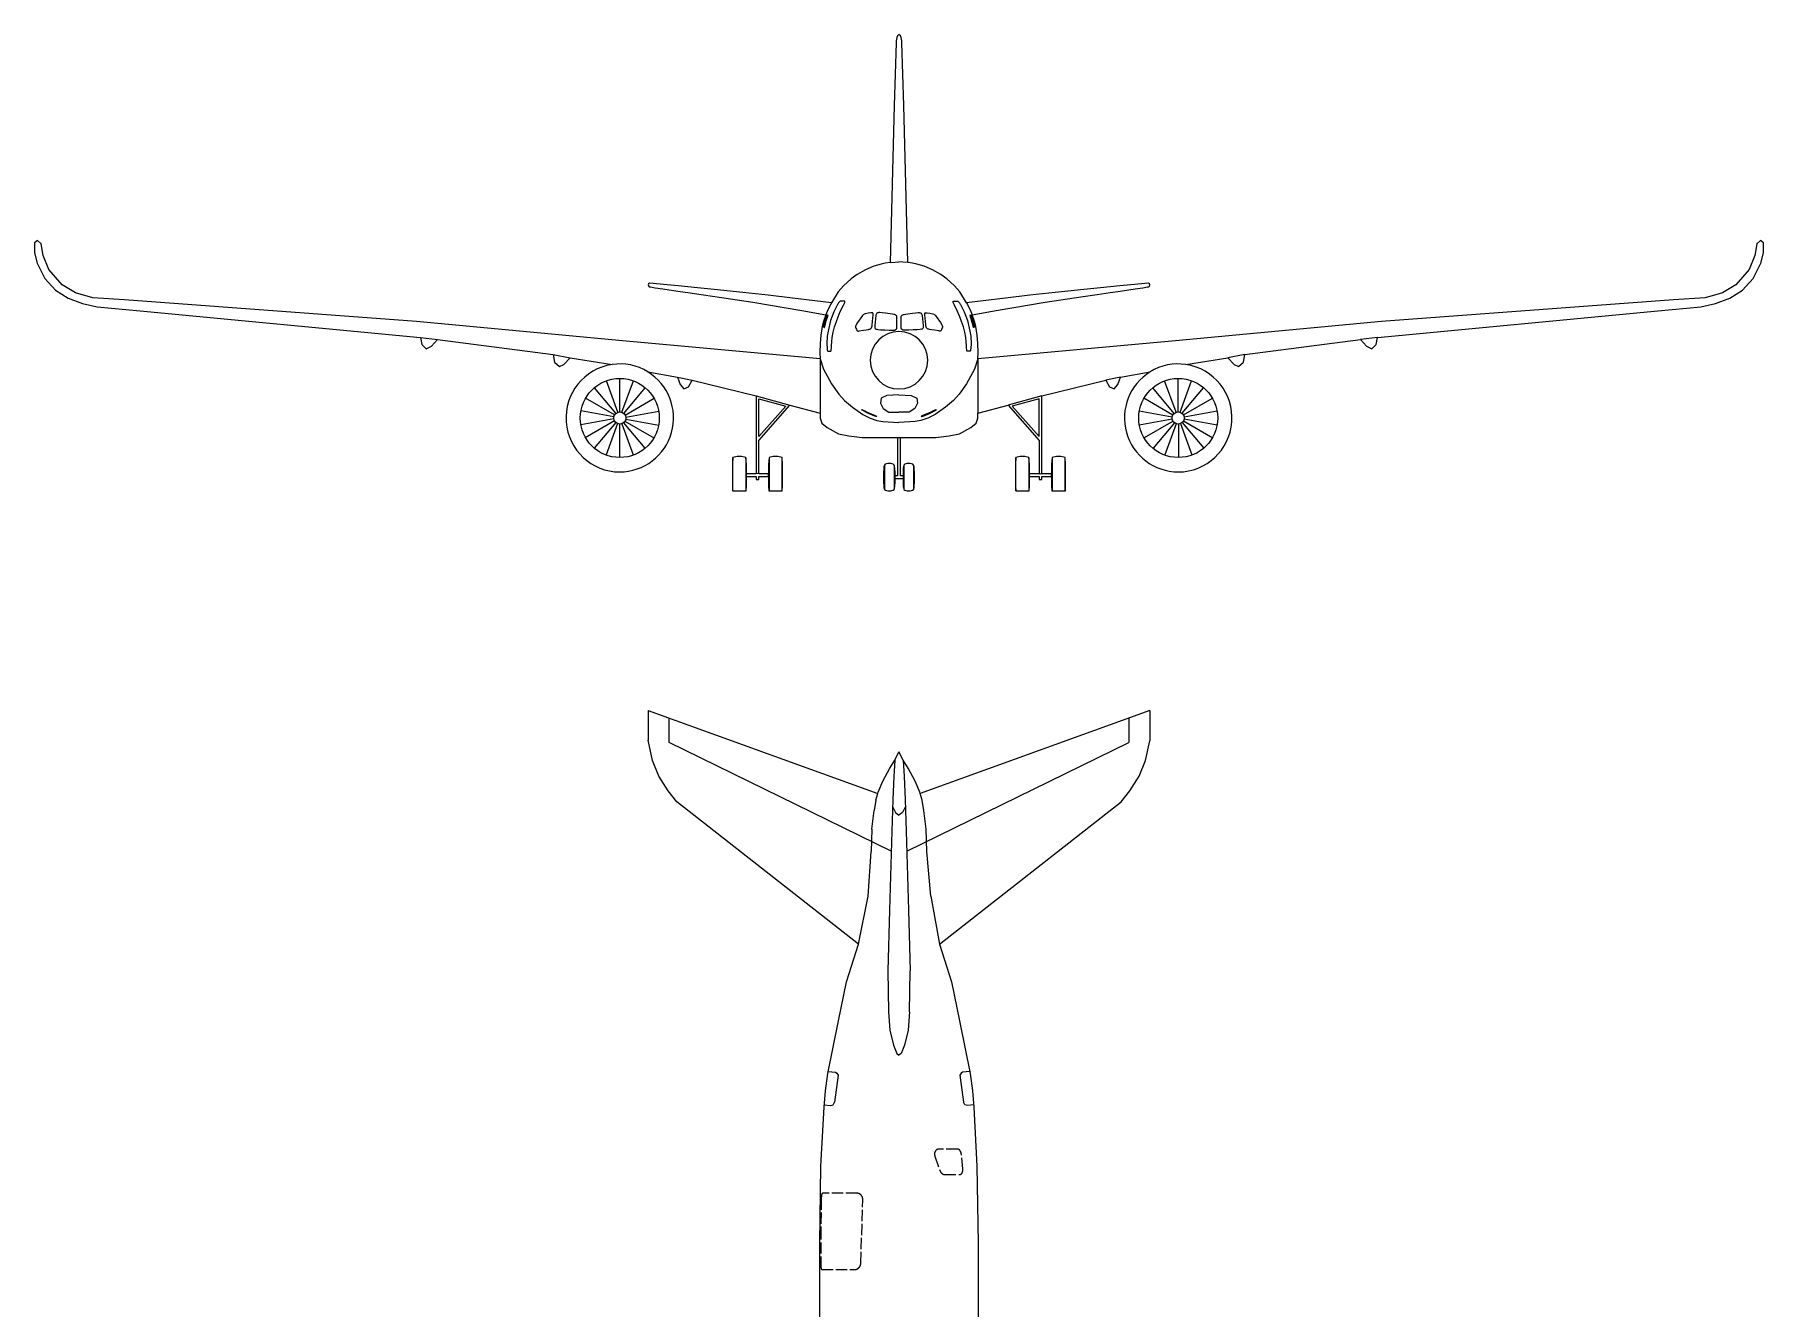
# Model space of a CAD drawing. Header units: millimetres. Extents: x 0 to 164410, y 0 to 99872.
# Drawn here: x 99660 to 164410, y 51309 to 99000 of the extents above; entities that cross this region are included whole.
import ezdxf

# ---------------------------------------------------------------- set-up
doc = ezdxf.new("R2010")
doc.units = ezdxf.units.MM
doc.linetypes.add('DASHED', pattern=[15, 12, -3])
for name, color, linetype in [('1_TopView', 1, 'Continuous'), ('2_PassDoors', 1, 'Continuous'), ('5_OutlineRear', 1, 'Continuous'), ('6_OutlineTail', 1, 'Continuous'), ('9_FrontView', 1, 'Continuous')]:
    doc.layers.add(name, color=color, linetype=linetype)

msp = doc.modelspace()

# ---------------------------------------------------------------- linework, layer by layer
at = {"layer": '1_TopView', "color": 0, "linetype": 'Continuous'}
for p, q in [((123428, 72499), (123428, 73409)), ((140642, 73409), (140642, 72499)), ((131742, 68423), (123428, 72499)), ((132329, 68423), (140642, 72499)), ((131883, 71841), (131843, 71218)), ((132187, 71841), (132228, 71218)), ((131173, 70337), (131247, 70586)), ((131843, 71218), (131810, 70365)), ((132228, 71218), (132261, 70365)), ((132897, 70337), (132823, 70586)), ((131017, 69257), (131107, 69951)), ((131173, 70337), (131107, 69951)), ((131810, 70365), (131751, 68761)), ((131799, 70081), (131900, 69873)), ((132271, 70081), (132170, 69873)), ((132261, 70365), (132320, 68761)), ((132963, 69951), (132897, 70337)), ((133054, 69257), (132963, 69951)), ((131900, 69873), (132035, 69782)), ((132170, 69873), (132035, 69782)), ((131017, 69257), (130992, 68415)), ((131751, 68761), (131682, 66222)), ((132320, 68761), (132389, 66222)), ((133079, 68415), (133054, 69257)), ((130883, 66749), (130992, 68415)), ((133227, 66749), (133079, 68415)), ((130517, 64946), (130883, 66749)), ((133227, 66749), (133554, 64946)), ((131682, 66222), (131621, 63950)), ((132389, 66222), (132450, 63950)), ((131621, 63950), (131643, 62418)), ((132427, 62418), (132450, 63950)), ((131643, 62418), (131688, 61726)), ((132427, 62418), (132383, 61726)), ((131688, 61726), (131825, 61166)), ((132383, 61726), (132246, 61166)), ((131825, 61166), (131950, 60851)), ((132246, 61166), (132121, 60851)), ((131950, 60851), (132035, 60789)), ((132121, 60851), (132035, 60789))]:
    msp.add_line(p, q, dxfattribs=at)
at = {"layer": '1_TopView', "color": 0, "linetype": 'DASHED', "ltscale": 35}
msp.add_lwpolyline([(134225, 57274), (133530, 57271, 0.260799), (133393, 57193, 0.240871), (133381, 57006), (133567, 56475, 0.152098), (133640, 56364, 0.17062), (133748, 56323), (134321, 56326, 0.292401), (134403, 56385, 0.131498), (134426, 56529), (134371, 57085, 0.128693), (134322, 57217, 0.241894)], format="xyb", close=True, dxfattribs=at)
msp.add_lwpolyline([(129173, 55621, 0.215416), (129160, 55614, 0.109314), (129132, 55530), (129128, 55495), (129125, 55460), (129123, 55422), (129107, 54305), (129102, 52961, 0.053842), (129117, 52813, 0.112033), (129132, 52776, 0.230126), (129146, 52767), (130407, 52768, 0.368148), (130605, 53002), (130681, 55372, 0.174053), (130630, 55536, 0.227858), (130470, 55619), (129173, 55621)], format="xyb", dxfattribs=at)
at = {"layer": '2_PassDoors', "color": 0, "linetype": 'Continuous'}
for p, q in [((129381, 60180), (129654, 60155)), ((129756, 60039), (129622, 59027)), ((129654, 60155), (129712, 60111)), ((129712, 60111), (129756, 60039)), ((134358, 60111), (134315, 60039)), ((134315, 60039), (134449, 59027)), ((134416, 60155), (134358, 60111)), ((134689, 60180), (134416, 60155)), ((129235, 58926), (129474, 58905)), ((129474, 58905), (129573, 58934)), ((129573, 58934), (129622, 59027)), ((134497, 58934), (134449, 59027)), ((134597, 58905), (134497, 58934)), ((134836, 58926), (134597, 58905))]:
    msp.add_line(p, q, dxfattribs=at)
at = {"layer": '5_OutlineRear', "color": 0, "linetype": 'Continuous'}
for p, q in [((130073, 63532), (130517, 64946)), ((133554, 64946), (133998, 63532)), ((129765, 62071), (130073, 63532)), ((133998, 63532), (134306, 62071)), ((129367, 60108), (129765, 62071)), ((134306, 62071), (134704, 60108)), ((129281, 59461), (129367, 60108)), ((134704, 60108), (134790, 59461)), ((129228, 58848), (129281, 59461)), ((134790, 59461), (134842, 58848)), ((129114, 56637), (129228, 58848)), ((134842, 58848), (134956, 56637)), ((129075, 53755), (129114, 56637)), ((134956, 56637), (134996, 53755)), ((129075, 43476), (129075, 53755)), ((134996, 53755), (134996, 43476))]:
    msp.add_line(p, q, dxfattribs=at)
at = {"layer": '6_OutlineTail', "color": 0, "linetype": 'Continuous'}
for p, q in [((122640, 73693), (122637, 72580)), ((122640, 73693), (131247, 70586)), ((141430, 73693), (132823, 70586)), ((141430, 73693), (141430, 72563)), ((122801, 71822), (122637, 72580)), ((141270, 71822), (141430, 72563)), ((131883, 71841), (132035, 72150)), ((132187, 71841), (132035, 72150)), ((123040, 71238), (122801, 71822)), ((123386, 70681), (123040, 71238)), ((131426, 71046), (131693, 71538)), ((131693, 71538), (131883, 71841)), ((132378, 71538), (132187, 71841)), ((132645, 71046), (132378, 71538)), ((140685, 70681), (141031, 71238)), ((141031, 71238), (141270, 71822)), ((123718, 70272), (123386, 70681)), ((131247, 70586), (131261, 70632)), ((131261, 70632), (131426, 71046)), ((132810, 70632), (132645, 71046)), ((132823, 70586), (132810, 70632)), ((140352, 70272), (140685, 70681)), ((130517, 64946), (123718, 70272)), ((133554, 64946), (140352, 70272))]:
    msp.add_line(p, q, dxfattribs=at)
at = {"layer": '9_FrontView', "color": 0, "linetype": 'Continuous'}
for p, q in [((131924, 98697), (131858, 96351)), ((132035, 99000), (131982, 98950)), ((132089, 98950), (132035, 99000)), ((132212, 96351), (132147, 98697)), ((131858, 96351), (131701, 90465)), ((132369, 90465), (132212, 96351)), ((99768, 91288), (99660, 91200)), ((99660, 91200), (99660, 90826)), ((99660, 90826), (99759, 90437)), ((99911, 91170), (99768, 91288)), ((99985, 90727), (99911, 91170)), ((100192, 90201), (99985, 90727)), ((164086, 90727), (163879, 90201)), ((164159, 91170), (164086, 90727)), ((164302, 91288), (164159, 91170)), ((164410, 91200), (164302, 91288)), ((164312, 90437), (164410, 90826)), ((164410, 90826), (164410, 91200)), ((99759, 90437), (100049, 89866)), ((100695, 89630), (100192, 90201)), ((130464, 90018), (130241, 89857)), ((130785, 90199), (130464, 90018)), ((131089, 90325), (130785, 90199)), ((131364, 90405), (131089, 90325)), ((131523, 90438), (131364, 90405)), ((131701, 90465), (131523, 90438)), ((131701, 90465), (131888, 90483)), ((131888, 90483), (132035, 90497)), ((132182, 90483), (132035, 90497)), ((132369, 90465), (132182, 90483)), ((132547, 90438), (132369, 90465)), ((132707, 90405), (132547, 90438)), ((132981, 90325), (132707, 90405)), ((133286, 90199), (132981, 90325)), ((133607, 90018), (133286, 90199)), ((133830, 89857), (133607, 90018)), ((163879, 90201), (163376, 89630)), ((164022, 89866), (164312, 90437)), ((100049, 89866), (100443, 89426)), ((100443, 89426), (100919, 89127)), ((101194, 89335), (100695, 89630)), ((122677, 89562), (122728, 89551)), ((122832, 89680), (122685, 89689)), ((122728, 89551), (122903, 89521)), ((123212, 89645), (122832, 89680)), ((122903, 89521), (123188, 89477)), ((123188, 89477), (123426, 89443)), ((123762, 89590), (123212, 89645)), ((123426, 89443), (123834, 89384)), ((124491, 89516), (123762, 89590)), ((123834, 89384), (124126, 89343)), ((125114, 89452), (124491, 89516)), ((126192, 89340), (125114, 89452)), ((129760, 89369), (129503, 88963)), ((129951, 89591), (129760, 89369)), ((130241, 89857), (129951, 89591)), ((134120, 89591), (133830, 89857)), ((134311, 89369), (134120, 89591)), ((134567, 88963), (134311, 89369)), ((138956, 89452), (137879, 89340)), ((139580, 89516), (138956, 89452)), ((140309, 89590), (139580, 89516)), ((139945, 89343), (140237, 89384)), ((140237, 89384), (140644, 89443)), ((140858, 89645), (140309, 89590)), ((140644, 89443), (140883, 89477)), ((141239, 89680), (140858, 89645)), ((140883, 89477), (141168, 89521)), ((141168, 89521), (141342, 89551)), ((141375, 89688), (141239, 89680)), ((141342, 89551), (141382, 89559)), ((163376, 89630), (162876, 89335)), ((163152, 89127), (163628, 89426)), ((163628, 89426), (164022, 89866)), ((100919, 89127), (101455, 88933)), ((101848, 89145), (101194, 89335)), ((101455, 88933), (102005, 88807)), ((103025, 89067), (101848, 89145)), ((102005, 88807), (103614, 88661)), ((113968, 88258), (103025, 89067)), ((124126, 89343), (124620, 89272)), ((124620, 89272), (125142, 89196)), ((125142, 89196), (126567, 88979)), ((127135, 89239), (126192, 89340)), ((126567, 88979), (128391, 88671)), ((128046, 89137), (127135, 89239)), ((128885, 89038), (128046, 89137)), ((129503, 88963), (128885, 89038)), ((129464, 88901), (129347, 88636)), ((129503, 88963), (129464, 88901)), ((129731, 88891), (129595, 88617)), ((129744, 88912), (129731, 88891)), ((129771, 88952), (129744, 88912)), ((129798, 88988), (129771, 88952)), ((129830, 89020), (129798, 88988)), ((129835, 89023), (129830, 89020)), ((129838, 89024), (129835, 89023)), ((129840, 89024), (129838, 89024)), ((129838, 88633), (129953, 88864)), ((130000, 89024), (129840, 89024)), ((129953, 88864), (129982, 88924)), ((129982, 88924), (130001, 88970)), ((130003, 89024), (130000, 89024)), ((130001, 88970), (130008, 88995)), ((130006, 89023), (130003, 89024)), ((130007, 89021), (130006, 89023)), ((130008, 89018), (130007, 89021)), ((130009, 89014), (130008, 89018)), ((130008, 88995), (130009, 89009)), ((130009, 89009), (130009, 89014)), ((134061, 89014), (134062, 89018)), ((134061, 89009), (134061, 89014)), ((134063, 88995), (134061, 89009)), ((134062, 89018), (134064, 89021)), ((134070, 88970), (134063, 88995)), ((134064, 89021), (134065, 89023)), ((134065, 89023), (134068, 89024)), ((134068, 89024), (134070, 89024)), ((134070, 89024), (134230, 89024)), ((134089, 88924), (134070, 88970)), ((134117, 88864), (134089, 88924)), ((134232, 88633), (134117, 88864)), ((134230, 89024), (134233, 89024)), ((134233, 89024), (134236, 89023)), ((134236, 89023), (134241, 89020)), ((134241, 89020), (134273, 88988)), ((134273, 88988), (134300, 88952)), ((134300, 88952), (134327, 88912)), ((134327, 88912), (134340, 88891)), ((134340, 88891), (134475, 88617)), ((135186, 89038), (134567, 88963)), ((134567, 88963), (134606, 88901)), ((134606, 88901), (134723, 88636)), ((136025, 89137), (135186, 89038)), ((135680, 88671), (137504, 88979)), ((136935, 89239), (136025, 89137)), ((137879, 89340), (136935, 89239)), ((137504, 88979), (138928, 89196)), ((138928, 89196), (139451, 89272)), ((139451, 89272), (139945, 89343)), ((161046, 89067), (150102, 88258)), ((160456, 88661), (162066, 88807)), ((162223, 89145), (161046, 89067)), ((162066, 88807), (162616, 88933)), ((162876, 89335), (162223, 89145)), ((162616, 88933), (163152, 89127)), ((103614, 88661), (114110, 87659)), ((121681, 87531), (113968, 88258)), ((128391, 88671), (129298, 88502)), ((129163, 88070), (129111, 87750)), ((129211, 88255), (129163, 88070)), ((129209, 88073), (129206, 88053)), ((129220, 88134), (129209, 88073)), ((129298, 88502), (129211, 88255)), ((129214, 88058), (129215, 88063)), ((129215, 88063), (129217, 88070)), ((129217, 88070), (129219, 88077)), ((129219, 88077), (129220, 88082)), ((129227, 88166), (129220, 88134)), ((129220, 88082), (129221, 88089)), ((129221, 88089), (129223, 88097)), ((129223, 88097), (129226, 88108)), ((129226, 88108), (129229, 88122)), ((129244, 88234), (129227, 88166)), ((129229, 88122), (129231, 88133)), ((129231, 88133), (129235, 88150)), ((129235, 88150), (129261, 88255)), ((129242, 88093), (129237, 88059)), ((129248, 88124), (129242, 88093)), ((129262, 88305), (129244, 88234)), ((129256, 88161), (129248, 88124)), ((129248, 88047), (129253, 88063)), ((129253, 88063), (129263, 88101)), ((129264, 88194), (129256, 88161)), ((129261, 88255), (129265, 88269)), ((129277, 88355), (129262, 88305)), ((129263, 88101), (129280, 88171)), ((129270, 88218), (129264, 88194)), ((129265, 88269), (129273, 88299)), ((129281, 88259), (129270, 88218)), ((129273, 88299), (129280, 88324)), ((129291, 88400), (129277, 88355)), ((129280, 88324), (129293, 88368)), ((129280, 88171), (129294, 88227)), ((129291, 88296), (129281, 88259)), ((129307, 88447), (129291, 88400)), ((129299, 88322), (129291, 88296)), ((129293, 88368), (129300, 88389)), ((129294, 88227), (129301, 88255)), ((129347, 88636), (129298, 88502)), ((129309, 88355), (129299, 88322)), ((129300, 88389), (129312, 88427)), ((129301, 88255), (129319, 88319)), ((129317, 88473), (129307, 88447)), ((129318, 88384), (129309, 88355)), ((129312, 88427), (129316, 88439)), ((129316, 88439), (129319, 88449)), ((129323, 88488), (129317, 88473)), ((129319, 88389), (129318, 88384)), ((129319, 88449), (129323, 88463)), ((129319, 88319), (129352, 88425)), ((129331, 88422), (129319, 88389)), ((129327, 88497), (129323, 88488)), ((129323, 88463), (129326, 88473)), ((129326, 88473), (129329, 88483)), ((129328, 88500), (129327, 88497)), ((129330, 88505), (129328, 88500)), ((129329, 88483), (129331, 88491)), ((129332, 88508), (129330, 88505)), ((129331, 88491), (129333, 88496)), ((129340, 88446), (129331, 88422)), ((129334, 88510), (129332, 88508)), ((129333, 88496), (129334, 88500)), ((129335, 88510), (129334, 88510)), ((129334, 88510), (129334, 88510)), ((129334, 88503), (129335, 88505)), ((129334, 88500), (129334, 88503)), ((129335, 88509), (129335, 88510)), ((129335, 88510), (129335, 88510)), ((129335, 88510), (129335, 88510)), ((129335, 88510), (129335, 88510)), ((129335, 88507), (129335, 88509)), ((129335, 88505), (129335, 88507)), ((129345, 88460), (129340, 88446)), ((129353, 88480), (129345, 88460)), ((129352, 88425), (129364, 88462)), ((129357, 88487), (129353, 88480)), ((129359, 88491), (129357, 88487)), ((129364, 88501), (129359, 88491)), ((129367, 88507), (129364, 88501)), ((129364, 88462), (129370, 88487)), ((129369, 88508), (129367, 88507)), ((129370, 88510), (129369, 88508)), ((129371, 88510), (129370, 88510)), ((129370, 88487), (129372, 88495)), ((129372, 88510), (129371, 88510)), ((129373, 88510), (129372, 88510)), ((129372, 88495), (129373, 88500)), ((129373, 88508), (129373, 88510)), ((129373, 88506), (129373, 88508)), ((129373, 88500), (129373, 88506)), ((129476, 88301), (129377, 87898)), ((129595, 88617), (129476, 88301)), ((129572, 87858), (129624, 88062)), ((129624, 88062), (129689, 88264)), ((129689, 88264), (129754, 88436)), ((129754, 88436), (129838, 88633)), ((130409, 88079), (130408, 88060)), ((130408, 88060), (130412, 88042)), ((130413, 88094), (130409, 88079)), ((130419, 88111), (130413, 88094)), ((130434, 88139), (130419, 88111)), ((130482, 88217), (130434, 88139)), ((130641, 88450), (130482, 88217)), ((130668, 88484), (130641, 88450)), ((130699, 88514), (130668, 88484)), ((130717, 88525), (130699, 88514)), ((130735, 88532), (130717, 88525)), ((130768, 88542), (130735, 88532)), ((130876, 88566), (130768, 88542)), ((130980, 88583), (130876, 88566)), ((131016, 88585), (130980, 88583)), ((131034, 88583), (131016, 88585)), ((131016, 88056), (131026, 88093)), ((131026, 88093), (131033, 88133)), ((131033, 88133), (131058, 88378)), ((131050, 88578), (131034, 88583)), ((131061, 88568), (131050, 88578)), ((131058, 88378), (131070, 88509)), ((131067, 88555), (131061, 88568)), ((131070, 88535), (131067, 88555)), ((131070, 88509), (131070, 88535)), ((131131, 88103), (131129, 88048)), ((131170, 88480), (131131, 88103)), ((131172, 88497), (131170, 88480)), ((131178, 88521), (131172, 88497)), ((131189, 88544), (131178, 88521)), ((131206, 88565), (131189, 88544)), ((131225, 88578), (131206, 88565)), ((131243, 88585), (131225, 88578)), ((131260, 88589), (131243, 88585)), ((131282, 88592), (131260, 88589)), ((131318, 88592), (131282, 88592)), ((131402, 88587), (131318, 88592)), ((131526, 88575), (131402, 88587)), ((131787, 88535), (131526, 88575)), ((131842, 88524), (131787, 88535)), ((131873, 88516), (131842, 88524)), ((131910, 88500), (131873, 88516)), ((131943, 88473), (131910, 88500)), ((131952, 88454), (131943, 88473)), ((131957, 88411), (131952, 88454)), ((131957, 88043), (131957, 88411)), ((132114, 88411), (132119, 88454)), ((132114, 88043), (132114, 88411)), ((132119, 88454), (132128, 88473)), ((132128, 88473), (132160, 88500)), ((132160, 88500), (132198, 88516)), ((132198, 88516), (132228, 88524)), ((132228, 88524), (132283, 88535)), ((132283, 88535), (132545, 88575)), ((132545, 88575), (132669, 88587)), ((132669, 88587), (132752, 88592)), ((132752, 88592), (132789, 88592)), ((132789, 88592), (132810, 88589)), ((132810, 88589), (132827, 88585)), ((132827, 88585), (132846, 88578)), ((132846, 88578), (132865, 88565)), ((132865, 88565), (132882, 88544)), ((132882, 88544), (132892, 88521)), ((132892, 88521), (132898, 88497)), ((132898, 88497), (132901, 88480)), ((132901, 88480), (132940, 88103)), ((132940, 88103), (132942, 88048)), ((133001, 88535), (133004, 88555)), ((133001, 88509), (133001, 88535)), ((133013, 88378), (133001, 88509)), ((133004, 88555), (133009, 88568)), ((133009, 88568), (133020, 88578)), ((133038, 88133), (133013, 88378)), ((133020, 88578), (133037, 88583)), ((133037, 88583), (133054, 88585)), ((133045, 88093), (133038, 88133)), ((133055, 88056), (133045, 88093)), ((133054, 88585), (133091, 88583)), ((133091, 88583), (133195, 88566)), ((133195, 88566), (133303, 88542)), ((133303, 88542), (133336, 88532)), ((133336, 88532), (133353, 88525)), ((133353, 88525), (133372, 88514)), ((133372, 88514), (133402, 88484)), ((133402, 88484), (133430, 88450)), ((133430, 88450), (133589, 88217)), ((133589, 88217), (133637, 88139)), ((133637, 88139), (133651, 88111)), ((133651, 88111), (133658, 88094)), ((133658, 88094), (133662, 88079)), ((133662, 88060), (133659, 88042)), ((133662, 88079), (133662, 88060)), ((134317, 88436), (134232, 88633)), ((134382, 88264), (134317, 88436)), ((134447, 88062), (134382, 88264)), ((134499, 87858), (134447, 88062)), ((134475, 88617), (134595, 88301)), ((134595, 88301), (134693, 87898)), ((134697, 88506), (134698, 88508)), ((134698, 88500), (134697, 88506)), ((134698, 88508), (134698, 88510)), ((134698, 88510), (134699, 88510)), ((134699, 88495), (134698, 88500)), ((134699, 88510), (134699, 88510)), ((134699, 88510), (134700, 88510)), ((134701, 88487), (134699, 88495)), ((134700, 88510), (134702, 88508)), ((134707, 88462), (134701, 88487)), ((134702, 88508), (134703, 88507)), ((134703, 88507), (134707, 88501)), ((134707, 88501), (134712, 88491)), ((134718, 88425), (134707, 88462)), ((134712, 88491), (134714, 88487)), ((134714, 88487), (134717, 88480)), ((134717, 88480), (134726, 88460)), ((134751, 88319), (134718, 88425)), ((134723, 88636), (134772, 88502)), ((134726, 88460), (134731, 88446)), ((134731, 88446), (134740, 88422)), ((134736, 88509), (134736, 88510)), ((134736, 88510), (134736, 88510)), ((134736, 88510), (134736, 88510)), ((134736, 88510), (134736, 88510)), ((134736, 88510), (134736, 88510)), ((134736, 88510), (134737, 88510)), ((134736, 88507), (134736, 88509)), ((134736, 88505), (134736, 88507)), ((134736, 88503), (134736, 88505)), ((134737, 88500), (134736, 88503)), ((134737, 88510), (134739, 88508)), ((134738, 88496), (134737, 88500)), ((134739, 88491), (134738, 88496)), ((134739, 88508), (134740, 88505)), ((134742, 88483), (134739, 88491)), ((134740, 88505), (134742, 88500)), ((134740, 88422), (134751, 88389)), ((134742, 88500), (134744, 88497)), ((134745, 88473), (134742, 88483)), ((134744, 88497), (134748, 88488)), ((134747, 88463), (134745, 88473)), ((134752, 88449), (134747, 88463)), ((134748, 88488), (134754, 88473)), ((134751, 88389), (134753, 88384)), ((134769, 88255), (134751, 88319)), ((134755, 88439), (134752, 88449)), ((134753, 88384), (134762, 88355)), ((134754, 88473), (134764, 88447)), ((134759, 88427), (134755, 88439)), ((134771, 88389), (134759, 88427)), ((134762, 88355), (134772, 88322)), ((134764, 88447), (134779, 88400)), ((134777, 88227), (134769, 88255)), ((134777, 88368), (134771, 88389)), ((134772, 88502), (135680, 88671)), ((134859, 88255), (134772, 88502)), ((134772, 88322), (134780, 88296)), ((134791, 88324), (134777, 88368)), ((134791, 88171), (134777, 88227)), ((134779, 88400), (134794, 88355)), ((134780, 88296), (134790, 88259)), ((134790, 88259), (134800, 88218)), ((134798, 88299), (134791, 88324)), ((134808, 88101), (134791, 88171)), ((134794, 88355), (134808, 88305)), ((134806, 88269), (134798, 88299)), ((134800, 88218), (134806, 88194)), ((134810, 88255), (134806, 88269)), ((134806, 88194), (134814, 88161)), ((134808, 88305), (134827, 88234)), ((134818, 88063), (134808, 88101)), ((134835, 88150), (134810, 88255)), ((134814, 88161), (134822, 88124)), ((134823, 88047), (134818, 88063)), ((134822, 88124), (134828, 88093)), ((134827, 88234), (134843, 88166)), ((134828, 88093), (134833, 88059)), ((134840, 88133), (134835, 88150)), ((134842, 88122), (134840, 88133)), ((134845, 88108), (134842, 88122)), ((134843, 88166), (134850, 88134)), ((134847, 88097), (134845, 88108)), ((134849, 88089), (134847, 88097)), ((134851, 88082), (134849, 88089)), ((134850, 88134), (134862, 88073)), ((134852, 88077), (134851, 88082)), ((134854, 88070), (134852, 88077)), ((134855, 88063), (134854, 88070)), ((134856, 88058), (134855, 88063)), ((134908, 88070), (134859, 88255)), ((134862, 88073), (134865, 88053)), ((134959, 87750), (134908, 88070)), ((150102, 88258), (142390, 87531)), ((149960, 87659), (160456, 88661)), ((114110, 87659), (114754, 87582)), ((114110, 87659), (114166, 87395)), ((114529, 87336), (114754, 87582)), ((114754, 87582), (119078, 87026)), ((129078, 86860), (121681, 87531)), ((129086, 87431), (129070, 87104)), ((129111, 87750), (129086, 87431)), ((129205, 88045), (129204, 88035)), ((129204, 88035), (129204, 88032)), ((129204, 88032), (129204, 88030)), ((129204, 88030), (129204, 88029)), ((129204, 88029), (129204, 88028)), ((129204, 88028), (129204, 88028)), ((129204, 88028), (129205, 88028)), ((129206, 88053), (129205, 88045)), ((129205, 88028), (129206, 88029)), ((129205, 88028), (129205, 88028)), ((129205, 88028), (129205, 88028)), ((129206, 88029), (129207, 88031)), ((129207, 88031), (129209, 88038)), ((129209, 88038), (129211, 88045)), ((129211, 88045), (129212, 88050)), ((129212, 88050), (129214, 88058)), ((129237, 88059), (129236, 88043)), ((129236, 88043), (129236, 88035)), ((129236, 88035), (129236, 88032)), ((129236, 88032), (129237, 88029)), ((129237, 88029), (129237, 88028)), ((129237, 88028), (129238, 88028)), ((129238, 88028), (129238, 88028)), ((129238, 88028), (129239, 88028)), ((129239, 88028), (129240, 88028)), ((129240, 88028), (129243, 88034)), ((129243, 88034), (129246, 88040)), ((129246, 88040), (129248, 88047)), ((129351, 87705), (129336, 87425)), ((129336, 87425), (129342, 87254)), ((129377, 87898), (129351, 87705)), ((129509, 87343), (129518, 87509)), ((129518, 87509), (129536, 87662)), ((129536, 87662), (129572, 87858)), ((130412, 88042), (130422, 88014)), ((130422, 88014), (130441, 87968)), ((130441, 87968), (130461, 87926)), ((130461, 87926), (130472, 87911)), ((130472, 87911), (130481, 87904)), ((130481, 87904), (130494, 87899)), ((130494, 87899), (130503, 87898)), ((130503, 87898), (130516, 87899)), ((130516, 87899), (130542, 87903)), ((130542, 87903), (130706, 87933)), ((130706, 87933), (130802, 87946)), ((130802, 87946), (130894, 87959)), ((130894, 87959), (130923, 87966)), ((130923, 87966), (130946, 87974)), ((130946, 87974), (130964, 87984)), ((130964, 87984), (130985, 88002)), ((130985, 88002), (131003, 88026)), ((131003, 88026), (131016, 88056)), ((131129, 88048), (131131, 88022)), ((131131, 88022), (131139, 88001)), ((131139, 88001), (131155, 87985)), ((131155, 87985), (131171, 87976)), ((131171, 87976), (131199, 87968)), ((131199, 87968), (131237, 87962)), ((131237, 87962), (131357, 87951)), ((131357, 87951), (131503, 87943)), ((131503, 87943), (131670, 87936)), ((131670, 87936), (131813, 87931)), ((131813, 87931), (131860, 87934)), ((131860, 87934), (131891, 87940)), ((131891, 87940), (131922, 87953)), ((131922, 87953), (131940, 87972)), ((131940, 87972), (131946, 87983)), ((131946, 87983), (131952, 88000)), ((131952, 88000), (131955, 88015)), ((131955, 88015), (131957, 88043)), ((132116, 88015), (132114, 88043)), ((132119, 88000), (132116, 88015)), ((132124, 87983), (132119, 88000)), ((132130, 87972), (132124, 87983)), ((132149, 87953), (132130, 87972)), ((132179, 87940), (132149, 87953)), ((132211, 87934), (132179, 87940)), ((132258, 87931), (132211, 87934)), ((132400, 87936), (132258, 87931)), ((132568, 87943), (132400, 87936)), ((132714, 87951), (132568, 87943)), ((132833, 87962), (132714, 87951)), ((132872, 87968), (132833, 87962)), ((132899, 87976), (132872, 87968)), ((132916, 87985), (132899, 87976)), ((132932, 88001), (132916, 87985)), ((132939, 88022), (132932, 88001)), ((132942, 88048), (132939, 88022)), ((133068, 88026), (133055, 88056)), ((133086, 88002), (133068, 88026)), ((133107, 87984), (133086, 88002)), ((133125, 87974), (133107, 87984)), ((133148, 87966), (133125, 87974)), ((133177, 87959), (133148, 87966)), ((133268, 87946), (133177, 87959)), ((133364, 87933), (133268, 87946)), ((133528, 87903), (133364, 87933)), ((133555, 87899), (133528, 87903)), ((133567, 87898), (133555, 87899)), ((133577, 87899), (133567, 87898)), ((133589, 87904), (133577, 87899)), ((133598, 87911), (133589, 87904)), ((133610, 87926), (133598, 87911)), ((133630, 87968), (133610, 87926)), ((133648, 88014), (133630, 87968)), ((133659, 88042), (133648, 88014)), ((134535, 87662), (134499, 87858)), ((134552, 87509), (134535, 87662)), ((134562, 87343), (134552, 87509)), ((134693, 87898), (134720, 87705)), ((134720, 87705), (134735, 87425)), ((134735, 87425), (134729, 87254)), ((134825, 88040), (134823, 88047)), ((134827, 88034), (134825, 88040)), ((134831, 88028), (134827, 88034)), ((134832, 88028), (134831, 88028)), ((134833, 88028), (134832, 88028)), ((134832, 88028), (134832, 88028)), ((134833, 88059), (134835, 88043)), ((134834, 88029), (134833, 88028)), ((134833, 88028), (134833, 88028)), ((134835, 88035), (134834, 88032)), ((134834, 88032), (134834, 88029)), ((134835, 88043), (134835, 88035)), ((134858, 88050), (134856, 88058)), ((134860, 88045), (134858, 88050)), ((134862, 88038), (134860, 88045)), ((134864, 88031), (134862, 88038)), ((134865, 88029), (134864, 88031)), ((134865, 88053), (134866, 88045)), ((134865, 88028), (134865, 88029)), ((134866, 88028), (134865, 88028)), ((134866, 88045), (134867, 88035)), ((134867, 88028), (134866, 88028)), ((134866, 88028), (134866, 88028)), ((134866, 88028), (134866, 88028)), ((134867, 88035), (134867, 88032)), ((134867, 88032), (134867, 88030)), ((134867, 88030), (134867, 88029)), ((134867, 88029), (134867, 88028)), ((134984, 87431), (134959, 87750)), ((135001, 87104), (134984, 87431)), ((142390, 87531), (134992, 86860)), ((144992, 87026), (149317, 87582)), ((149960, 87659), (149317, 87582)), ((149317, 87582), (149541, 87336)), ((149905, 87395), (149960, 87659)), ((114166, 87395), (114331, 87240)), ((114331, 87240), (114529, 87336)), ((119078, 87026), (119714, 86892)), ((119078, 87026), (119139, 86737)), ((119487, 86644), (119714, 86892)), ((119714, 86892), (121288, 86645)), ((129070, 87104), (129078, 86860)), ((129078, 86860), (129078, 84825)), ((129078, 86860), (129213, 86478)), ((129342, 87254), (129351, 87193)), ((129351, 87193), (129360, 87161)), ((129360, 87161), (129365, 87150)), ((129365, 87150), (129368, 87146)), ((129368, 87146), (129369, 87145)), ((129369, 87145), (129371, 87145)), ((129371, 87145), (129479, 87145)), ((129479, 87145), (129481, 87146)), ((129481, 87146), (129484, 87148)), ((129484, 87148), (129488, 87155)), ((129488, 87155), (129492, 87165)), ((129492, 87165), (129495, 87176)), ((129495, 87176), (129499, 87196)), ((129499, 87196), (129501, 87212)), ((129501, 87212), (129505, 87254)), ((129505, 87254), (129509, 87343)), ((134566, 87254), (134562, 87343)), ((134570, 87212), (134566, 87254)), ((134572, 87196), (134570, 87212)), ((134576, 87176), (134572, 87196)), ((134579, 87165), (134576, 87176)), ((134582, 87155), (134579, 87165)), ((134586, 87148), (134582, 87155)), ((134590, 87146), (134586, 87148)), ((134592, 87145), (134590, 87146)), ((134700, 87145), (134592, 87145)), ((134701, 87145), (134700, 87145)), ((134703, 87146), (134701, 87145)), ((134706, 87150), (134703, 87146)), ((134711, 87161), (134706, 87150)), ((134719, 87193), (134711, 87161)), ((134729, 87254), (134719, 87193)), ((134992, 86860), (134857, 86478)), ((134992, 86860), (135001, 87104)), ((134992, 86860), (134992, 84825)), ((142783, 86645), (144357, 86892)), ((144992, 87026), (144357, 86892)), ((144357, 86892), (144583, 86644)), ((144932, 86737), (144992, 87026)), ((149541, 87336), (149739, 87240)), ((149739, 87240), (149905, 87395)), ((119139, 86737), (119320, 86570)), ((119320, 86570), (119487, 86644)), ((121583, 84874), (121583, 86126)), ((122625, 86374), (123737, 86180)), ((123737, 86180), (124291, 86061)), ((123737, 86180), (123836, 85897)), ((129213, 86478), (129507, 85925)), ((134857, 86478), (134564, 85925)), ((140334, 86180), (139779, 86061)), ((140234, 85897), (140334, 86180)), ((140334, 86180), (141445, 86374)), ((142488, 84874), (142488, 86126)), ((144583, 86644), (144751, 86570)), ((144751, 86570), (144932, 86737)), ((121435, 84824), (120633, 85780)), ((121505, 84862), (121077, 86038)), ((121660, 84858), (122090, 86038)), ((121728, 84817), (122534, 85779)), ((123836, 85897), (123977, 85733)), ((123977, 85733), (124146, 85815)), ((124146, 85815), (124291, 86061)), ((124291, 86061), (126683, 85481)), ((126683, 85481), (126680, 82561)), ((126683, 85481), (127951, 85120)), ((129507, 85925), (129786, 85543)), ((129786, 85543), (129996, 85306)), ((131575, 85487), (131370, 85387)), ((132035, 85515), (131575, 85487)), ((132035, 85515), (132495, 85487)), ((132495, 85487), (132700, 85387)), ((134284, 85543), (134075, 85306)), ((134564, 85925), (134284, 85543)), ((137388, 85481), (136119, 85120)), ((137388, 85481), (139779, 86061)), ((137390, 82561), (137388, 85481)), ((139779, 86061), (139925, 85815)), ((139925, 85815), (140093, 85733)), ((140093, 85733), (140234, 85897)), ((142343, 84817), (141536, 85779)), ((142410, 84858), (141981, 86038)), ((142566, 84862), (142994, 86038)), ((142635, 84824), (143438, 85780)), ((121355, 84691), (120122, 84908)), ((121383, 84765), (120297, 85392)), ((121777, 84756), (122865, 85384)), ((121803, 84681), (123037, 84899)), ((126790, 83959), (126790, 85357)), ((126790, 85357), (127792, 85084)), ((126790, 83809), (127951, 85120)), ((127792, 85084), (126790, 83959)), ((127951, 85120), (129078, 84824)), ((129078, 84824), (129078, 84635)), ((129996, 85306), (130297, 85047)), ((130297, 85047), (130681, 84779)), ((130645, 84949), (130652, 84964)), ((130645, 84948), (130645, 84949)), ((130645, 84949), (130645, 84949)), ((130645, 84949), (130645, 84949)), ((130648, 84945), (130645, 84948)), ((130664, 84934), (130648, 84945)), ((130652, 84964), (130652, 84964)), ((130652, 84964), (130653, 84964)), ((130653, 84964), (130655, 84964)), ((130655, 84964), (130671, 84956)), ((130702, 84911), (130664, 84934)), ((130671, 84956), (130697, 84943)), ((130697, 84943), (130758, 84910)), ((130796, 84862), (130702, 84911)), ((130758, 84910), (130847, 84864)), ((130919, 84803), (130796, 84862)), ((130847, 84864), (130931, 84825)), ((130931, 84825), (130996, 84796)), ((131370, 85387), (131347, 85202)), ((131347, 85202), (131437, 84997)), ((131437, 84997), (131651, 84869)), ((131651, 84869), (132035, 84869)), ((132419, 84869), (132035, 84869)), ((132634, 84997), (132419, 84869)), ((132724, 85202), (132634, 84997)), ((132700, 85387), (132724, 85202)), ((133140, 84825), (133074, 84796)), ((133224, 84864), (133140, 84825)), ((133152, 84803), (133275, 84862)), ((133313, 84910), (133224, 84864)), ((133275, 84862), (133368, 84911)), ((133373, 84943), (133313, 84910)), ((133368, 84911), (133406, 84934)), ((133399, 84956), (133373, 84943)), ((133774, 85047), (133390, 84779)), ((133416, 84964), (133399, 84956)), ((133406, 84934), (133422, 84945)), ((133418, 84964), (133416, 84964)), ((133419, 84964), (133418, 84964)), ((133425, 84949), (133419, 84964)), ((133419, 84964), (133419, 84964)), ((133422, 84945), (133425, 84948)), ((133425, 84948), (133426, 84949)), ((133426, 84949), (133425, 84949)), ((133426, 84949), (133426, 84949)), ((134075, 85306), (133774, 85047)), ((134992, 84824), (136119, 85120)), ((134992, 84635), (134992, 84824)), ((136119, 85120), (137280, 83809)), ((137280, 85357), (136279, 85084)), ((136279, 85084), (137280, 83959)), ((137280, 83959), (137280, 85357)), ((142268, 84681), (141033, 84899)), ((142293, 84756), (141206, 85384)), ((142687, 84765), (143774, 85392)), ((142716, 84691), (143949, 84908)), ((121353, 84612), (120118, 84394)), ((121378, 84537), (120287, 83907)), ((121428, 84475), (120620, 83513)), ((121495, 84434), (121070, 83265)), ((121573, 84419), (121573, 83168)), ((121651, 84431), (122076, 83263)), ((121720, 84469), (122517, 83519)), ((121772, 84528), (122858, 83902)), ((121801, 84602), (123040, 84383)), ((129078, 84635), (129150, 84450)), ((129150, 84450), (129342, 84294)), ((129342, 84294), (129768, 84059)), ((130681, 84779), (130955, 84642)), ((131044, 84751), (130919, 84803)), ((130955, 84642), (131211, 84552)), ((130996, 84796), (131053, 84773)), ((131129, 84720), (131044, 84751)), ((131053, 84773), (131116, 84750)), ((131116, 84750), (131167, 84731)), ((131164, 84709), (131129, 84720)), ((131183, 84704), (131164, 84709)), ((131167, 84731), (131196, 84719)), ((131192, 84702), (131183, 84704)), ((131194, 84702), (131192, 84702)), ((131195, 84702), (131194, 84702)), ((131194, 84702), (131194, 84702)), ((131200, 84713), (131195, 84703)), ((131195, 84703), (131195, 84702)), ((131195, 84702), (131195, 84702)), ((131196, 84719), (131200, 84717)), ((131200, 84717), (131201, 84716)), ((131201, 84715), (131200, 84713)), ((131201, 84716), (131201, 84716)), ((131201, 84716), (131201, 84715)), ((131211, 84552), (131424, 84510)), ((131424, 84510), (132035, 84482)), ((132646, 84510), (132035, 84482)), ((132859, 84552), (132646, 84510)), ((133116, 84642), (132859, 84552)), ((132871, 84717), (132870, 84716)), ((132870, 84716), (132870, 84716)), ((132870, 84716), (132870, 84715)), ((132870, 84715), (132871, 84713)), ((132875, 84719), (132871, 84717)), ((132871, 84713), (132876, 84703)), ((132904, 84731), (132875, 84719)), ((132876, 84703), (132876, 84702)), ((132876, 84702), (132876, 84702)), ((132876, 84702), (132876, 84702)), ((132876, 84702), (132877, 84702)), ((132877, 84702), (132878, 84702)), ((132878, 84702), (132888, 84704)), ((132888, 84704), (132907, 84709)), ((132954, 84750), (132904, 84731)), ((132907, 84709), (132942, 84720)), ((132942, 84720), (133027, 84751)), ((133018, 84773), (132954, 84750)), ((133074, 84796), (133018, 84773)), ((133027, 84751), (133152, 84803)), ((133390, 84779), (133116, 84642)), ((134303, 84059), (134729, 84294)), ((134729, 84294), (134920, 84450)), ((134920, 84450), (134992, 84635)), ((142270, 84602), (141031, 84383)), ((142298, 84528), (141213, 83902)), ((142350, 84469), (141554, 83519)), ((142420, 84431), (141995, 83263)), ((142498, 84419), (142498, 83168)), ((142575, 84434), (143001, 83265)), ((142643, 84475), (143451, 83513)), ((142692, 84537), (143784, 83907)), ((142718, 84612), (143953, 84394)), ((126790, 82561), (126790, 83809)), ((129768, 84059), (130154, 83978)), ((130154, 83978), (130653, 83913)), ((130653, 83913), (131983, 83913)), ((131983, 83913), (132088, 83913)), ((131983, 83913), (131983, 82478)), ((132088, 82478), (132088, 83913)), ((132088, 83913), (133417, 83913)), ((133417, 83913), (133917, 83978)), ((133917, 83978), (134303, 84059)), ((137280, 83809), (137280, 82561)), ((125816, 83171), (125795, 82922)), ((125795, 82922), (125795, 82088)), ((125969, 83200), (125816, 83171)), ((125816, 81920), (125816, 83171)), ((126139, 83201), (125969, 83200)), ((126301, 83166), (126139, 83201)), ((126301, 83166), (126301, 81920)), ((126323, 82922), (126301, 83166)), ((126323, 82559), (126323, 82922)), ((127169, 83171), (127148, 82922)), ((127148, 82922), (127148, 82559)), ((127322, 83200), (127169, 83171)), ((127169, 83166), (127169, 81920)), ((127492, 83201), (127322, 83200)), ((127654, 83166), (127492, 83201)), ((127654, 81920), (127654, 83166)), ((127676, 82922), (127654, 83166)), ((127676, 82088), (127676, 82922)), ((131487, 82885), (131472, 82828)), ((131523, 82912), (131487, 82885)), ((131487, 82884), (131487, 81971)), ((131570, 82931), (131523, 82912)), ((131614, 82936), (131570, 82931)), ((131728, 82936), (131614, 82936)), ((131774, 82930), (131728, 82936)), ((131818, 82912), (131774, 82930)), ((131855, 82885), (131818, 82912)), ((131869, 82828), (131855, 82885)), ((131855, 82884), (131855, 81971)), ((132216, 82885), (132201, 82828)), ((132252, 82912), (132216, 82885)), ((132216, 82884), (132216, 81971)), ((132297, 82930), (132252, 82912)), ((132343, 82936), (132297, 82930)), ((132457, 82936), (132343, 82936)), ((132501, 82931), (132457, 82936)), ((132548, 82912), (132501, 82931)), ((132584, 82885), (132548, 82912)), ((132598, 82828), (132584, 82885)), ((132584, 82884), (132584, 81971)), ((136416, 83166), (136395, 82922)), ((136395, 82922), (136395, 82088)), ((136579, 83201), (136416, 83166)), ((136416, 81920), (136416, 83166)), ((136748, 83200), (136579, 83201)), ((136901, 83171), (136748, 83200)), ((136923, 82922), (136901, 83171)), ((136901, 83166), (136901, 81920)), ((136923, 82559), (136923, 82922)), ((137769, 83166), (137748, 82922)), ((137748, 82922), (137748, 82559)), ((137932, 83201), (137769, 83166)), ((137769, 83166), (137769, 81920)), ((138101, 83200), (137932, 83201)), ((138254, 83171), (138101, 83200)), ((138254, 81920), (138254, 83171)), ((138276, 82922), (138254, 83171)), ((138276, 82088), (138276, 82922)), ((126680, 82561), (126323, 82559)), ((126323, 82455), (126323, 82559)), ((126323, 82088), (126323, 82455)), ((126323, 82455), (126680, 82452)), ((126732, 82562), (126680, 82561)), ((126680, 82452), (126680, 82338)), ((126680, 82338), (126790, 82338)), ((126790, 82561), (126732, 82562)), ((127148, 82559), (126790, 82561)), ((126790, 82452), (127148, 82455)), ((126790, 82338), (126790, 82452)), ((127148, 82455), (127148, 82559)), ((127148, 82455), (127148, 82088)), ((131460, 82672), (131459, 82671)), ((131459, 82671), (131459, 82185)), ((131461, 82673), (131460, 82672)), ((131465, 82673), (131461, 82673)), ((131468, 82672), (131465, 82673)), ((131472, 82828), (131468, 82770)), ((131468, 82770), (131468, 82672)), ((131468, 82672), (131468, 82184)), ((131874, 82770), (131869, 82828)), ((131874, 82672), (131874, 82770)), ((131876, 82673), (131874, 82672)), ((131874, 82672), (131874, 82184)), ((131881, 82673), (131876, 82673)), ((131882, 82672), (131881, 82673)), ((131882, 82671), (131882, 82672)), ((131882, 82478), (131882, 82671)), ((131882, 82478), (131882, 82378)), ((131983, 82478), (131882, 82478)), ((131882, 82185), (131882, 82378)), ((131882, 82378), (132035, 82378)), ((132035, 82378), (132188, 82378)), ((132188, 82478), (132088, 82478)), ((132189, 82672), (132188, 82671)), ((132188, 82671), (132188, 82478)), ((132188, 82478), (132188, 82378)), ((132188, 82378), (132188, 82185)), ((132190, 82673), (132189, 82672)), ((132194, 82673), (132190, 82673)), ((132197, 82672), (132194, 82673)), ((132201, 82828), (132197, 82770)), ((132197, 82770), (132197, 82672)), ((132197, 82672), (132197, 82184)), ((132603, 82770), (132598, 82828)), ((132603, 82672), (132603, 82770)), ((132606, 82673), (132603, 82672)), ((132603, 82672), (132603, 82184)), ((132610, 82673), (132606, 82673)), ((132611, 82672), (132610, 82673)), ((132611, 82671), (132611, 82672)), ((132611, 82185), (132611, 82671)), ((137280, 82561), (136923, 82559)), ((136923, 82455), (136923, 82559)), ((136923, 82088), (136923, 82455)), ((136923, 82455), (137280, 82452)), ((137280, 82561), (137339, 82562)), ((137280, 82452), (137280, 82338)), ((137280, 82338), (137390, 82338)), ((137339, 82562), (137390, 82561)), ((137748, 82559), (137390, 82561)), ((137390, 82452), (137748, 82455)), ((137390, 82338), (137390, 82452)), ((137748, 82455), (137748, 82559)), ((137748, 82455), (137748, 82088)), ((125795, 82088), (125805, 81920)), ((125805, 81920), (126312, 81920)), ((126312, 81920), (126323, 82088)), ((127148, 82088), (127158, 81920)), ((127158, 81920), (127665, 81920)), ((127665, 81920), (127676, 82088)), ((131459, 82185), (131460, 82184)), ((131460, 82184), (131461, 82184)), ((131461, 82184), (131465, 82184)), ((131465, 82184), (131468, 82184)), ((131468, 82184), (131468, 82086)), ((131468, 82086), (131470, 82045)), ((131470, 82045), (131487, 81971)), ((131487, 81971), (131524, 81943)), ((131524, 81943), (131566, 81926)), ((131566, 81926), (131614, 81920)), ((131614, 81920), (131728, 81920)), ((131728, 81920), (131773, 81926)), ((131773, 81926), (131817, 81943)), ((131817, 81943), (131855, 81971)), ((131855, 81971), (131872, 82045)), ((131872, 82045), (131874, 82086)), ((131874, 82086), (131874, 82184)), ((131874, 82184), (131876, 82184)), ((131876, 82184), (131881, 82184)), ((131881, 82184), (131882, 82184)), ((131882, 82184), (131882, 82185)), ((132188, 82185), (132189, 82184)), ((132189, 82184), (132190, 82184)), ((132190, 82184), (132194, 82184)), ((132194, 82184), (132197, 82184)), ((132197, 82184), (132197, 82086)), ((132197, 82086), (132199, 82045)), ((132199, 82045), (132216, 81971)), ((132216, 81971), (132254, 81943)), ((132254, 81943), (132297, 81926)), ((132297, 81926), (132343, 81920)), ((132343, 81920), (132457, 81920)), ((132457, 81920), (132504, 81926)), ((132504, 81926), (132547, 81943)), ((132547, 81943), (132584, 81971)), ((132584, 81971), (132601, 82045)), ((132601, 82045), (132603, 82086)), ((132603, 82086), (132603, 82184)), ((132603, 82184), (132605, 82184)), ((132605, 82184), (132610, 82184)), ((132610, 82184), (132611, 82184)), ((132611, 82184), (132611, 82185)), ((136395, 82088), (136405, 81920)), ((136405, 81920), (136912, 81920)), ((136912, 81920), (136923, 82088)), ((137748, 82088), (137758, 81920)), ((137758, 81920), (138265, 81920)), ((138265, 81920), (138276, 82088))]:
    msp.add_line(p, q, dxfattribs=at)
for centre, radius in [((121578, 84646), 1480), ((142493, 84646), 1480), ((121578, 84646), 228), ((142493, 84646), 228)]:
    msp.add_circle(centre, radius, dxfattribs=at)
for centre, radius, start, end in [((132705, 98652), 782, 157.57182, 176.73578), ((131366, 98652), 782, 3.26422, 22.42818), ((122711, 89623), 70.5, 111.55903, 241.26367), ((141364, 89623), 66.3, 285.36477, 80.36254), ((132035, 86808), 1076, 90, 270), ((132035, 86808), 1076, 270, 90), ((121586, 84647), 2021, 98.48806, 269.76584), ((121605, 84779), 1893, 57.38499, 99.64232), ((121567, 84649), 2023, 270.2925, 58.47367), ((142503, 84649), 2023, 121.52633, 269.7075), ((142466, 84779), 1893, 80.35768, 122.61501), ((142485, 84647), 2021, 270.23416, 81.51194)]:
    msp.add_arc(centre, radius, start, end, dxfattribs=at)

doc.saveas('drawing.dxf')
